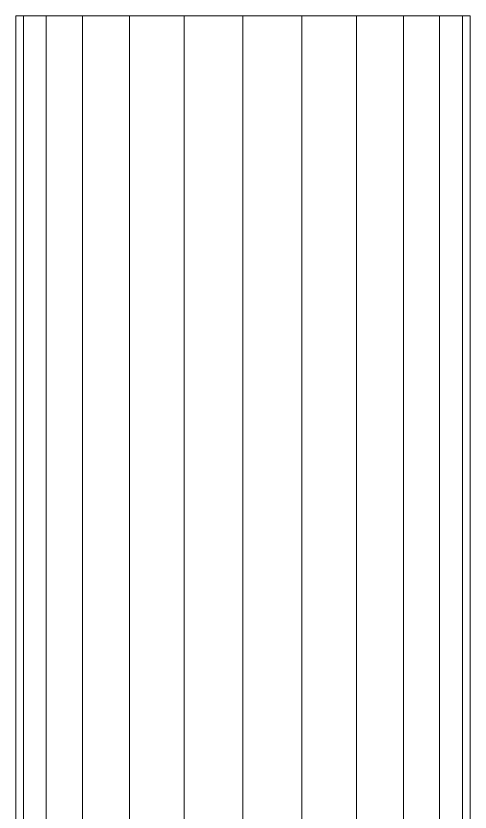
# Model space of a CAD drawing. Header units: inches. Extents: x -3326 to -59, y 8 to 1043.
# Drawn here: x -1520.172 to -1518.857, y 474.331 to 476.635 of the extents above; entities that cross this region are included whole.
import ezdxf

# ---------------------------------------------------------------- set-up
doc = ezdxf.new("R2010")
doc.units = ezdxf.units.IN
doc.header["$MEASUREMENT"] = 0
doc.layers.add('F-SPRN', color=10, linetype='Continuous', lineweight=9)

msp = doc.modelspace()

# ---------------------------------------------------------------- linework, layer by layer
at = {"layer": 'F-SPRN', "color": 1}
msp.add_line((-1519.515, 472.965, 964), (-1519.515, 476.635, 964), dxfattribs=at)
msp.add_line((-1519.515, 472.965, 964), (-1519.515, 476.635, 964), dxfattribs=at)

# ---------------------------------------------------------------- meshes
mesh = msp.add_polyface(dxfattribs=at)
corners = [(-1518.8575, 476.635, 964), (-1518.8799, 476.635, 963.8298), (-1518.9456, 476.635, 963.6713), (-1519.0501, 476.635, 963.535), (-1519.1862, 476.635, 963.4306), (-1519.3448, 476.635, 963.3649), (-1519.515, 476.635, 963.3425), (-1519.6851, 476.635, 963.3649), (-1519.8438, 476.635, 963.4306), (-1519.9799, 476.635, 963.535), (-1520.0844, 476.635, 963.6713), (-1520.1501, 476.635, 963.8298), (-1520.1725, 476.635, 964), (-1520.1501, 476.635, 964.1701), (-1520.0844, 476.635, 964.3287), (-1519.9799, 476.635, 964.4649), (-1519.8438, 476.635, 964.5694), (-1519.6851, 476.635, 964.6351), (-1519.515, 476.635, 964.6575), (-1519.3448, 476.635, 964.6351), (-1519.1862, 476.635, 964.5694), (-1519.0501, 476.635, 964.4649), (-1518.9456, 476.635, 964.3287), (-1518.8799, 476.635, 964.1701)]
mesh.append_faces([[corners[k] for k in face] for face in [(4, 2, 3)]], dxfattribs={"vtx0": -1, "color": 1})
mesh.append_faces([[corners[k] for k in face] for face in [(14, 20, 2)]], dxfattribs={"vtx0": -1, "vtx1": -1, "vtx2": -1, "color": 1})
mesh.append_faces([[corners[k] for k in face] for face in [(20, 16, 17)]], dxfattribs={"vtx0": -1, "vtx2": -1, "color": 1})
mesh.append_faces([[corners[k] for k in face] for face in [(7, 8, 5, 6), (1, 2, 23, 0)]], dxfattribs={"vtx1": -1, "color": 1})
mesh.append_faces([[corners[k] for k in face] for face in [(22, 23, 2)]], dxfattribs={"vtx1": -1, "vtx2": -1, "color": 1})
mesh.append_faces([[corners[k] for k in face] for face in [(10, 11, 14, 2), (4, 5, 8, 2)]], dxfattribs={"vtx1": -1, "vtx2": -1, "vtx3": -1, "color": 1})
mesh.append_faces([[corners[k] for k in face] for face in [(8, 9, 10, 2), (14, 15, 16, 20), (20, 21, 22, 2)]], dxfattribs={"vtx2": -1, "vtx3": -1, "color": 1})
mesh.append_faces([[corners[k] for k in face] for face in [(11, 12, 13, 14), (17, 18, 19, 20)]], dxfattribs={"vtx3": -1, "color": 1})
mesh = msp.add_polyface(dxfattribs=at)
corners = [(-1520.1725, 472.965, 964), (-1520.1501, 472.965, 964.1701), (-1520.0844, 472.965, 964.3287), (-1519.9799, 472.965, 964.4649), (-1519.8438, 472.965, 964.5694), (-1519.6851, 472.965, 964.6351), (-1519.515, 472.965, 964.6575), (-1519.515, 476.635, 964.6575), (-1519.6851, 476.635, 964.6351), (-1519.8438, 476.635, 964.5694), (-1519.9799, 476.635, 964.4649), (-1520.0844, 476.635, 964.3287), (-1520.1501, 476.635, 964.1701), (-1520.1725, 476.635, 964)]
mesh.append_faces([[corners[k] for k in face] for face in [(7, 8, 5, 6)]], dxfattribs={"vtx1": -1, "color": 1})
mesh.append_faces([[corners[k] for k in face] for face in [(8, 9, 4, 5), (3, 4, 9, 10), (11, 12, 1, 2), (2, 3, 10, 11)]], dxfattribs={"vtx1": -1, "vtx3": -1, "color": 1})
mesh.append_faces([[corners[k] for k in face] for face in [(12, 13, 0, 1)]], dxfattribs={"vtx3": -1, "color": 1})
mesh = msp.add_polyface(dxfattribs=at)
corners = [(-1519.515, 472.965, 963.3425), (-1519.6851, 472.965, 963.3649), (-1519.8438, 472.965, 963.4306), (-1519.9799, 472.965, 963.535), (-1520.0844, 472.965, 963.6713), (-1520.1501, 472.965, 963.8298), (-1520.1725, 472.965, 964), (-1520.1725, 476.635, 964), (-1520.1501, 476.635, 963.8298), (-1520.0844, 476.635, 963.6713), (-1519.9799, 476.635, 963.535), (-1519.8438, 476.635, 963.4306), (-1519.6851, 476.635, 963.3649), (-1519.515, 476.635, 963.3425)]
mesh.append_faces([[corners[k] for k in face] for face in [(7, 8, 5, 6)]], dxfattribs={"vtx1": -1, "color": 1})
mesh.append_faces([[corners[k] for k in face] for face in [(8, 9, 4, 5), (3, 4, 9, 10), (11, 12, 1, 2), (2, 3, 10, 11)]], dxfattribs={"vtx1": -1, "vtx3": -1, "color": 1})
mesh.append_faces([[corners[k] for k in face] for face in [(12, 13, 0, 1)]], dxfattribs={"vtx3": -1, "color": 1})
mesh = msp.add_polyface(dxfattribs=at)
corners = [(-1519.515, 472.965, 964.6575), (-1519.3448, 472.965, 964.6351), (-1519.1862, 472.965, 964.5694), (-1519.0501, 472.965, 964.4649), (-1518.9456, 472.965, 964.3287), (-1518.8799, 472.965, 964.1701), (-1518.8575, 472.965, 964), (-1518.8575, 476.635, 964), (-1518.8799, 476.635, 964.1701), (-1518.9456, 476.635, 964.3287), (-1519.0501, 476.635, 964.4649), (-1519.1862, 476.635, 964.5694), (-1519.3448, 476.635, 964.6351), (-1519.515, 476.635, 964.6575)]
mesh.append_faces([[corners[k] for k in face] for face in [(7, 8, 5, 6)]], dxfattribs={"vtx1": -1, "color": 1})
mesh.append_faces([[corners[k] for k in face] for face in [(8, 9, 4, 5), (3, 4, 9, 10), (11, 12, 1, 2), (2, 3, 10, 11)]], dxfattribs={"vtx1": -1, "vtx3": -1, "color": 1})
mesh.append_faces([[corners[k] for k in face] for face in [(12, 13, 0, 1)]], dxfattribs={"vtx3": -1, "color": 1})
mesh = msp.add_polyface(dxfattribs=at)
corners = [(-1518.8575, 472.965, 964), (-1518.8799, 472.965, 963.8298), (-1518.9456, 472.965, 963.6713), (-1519.0501, 472.965, 963.535), (-1519.1862, 472.965, 963.4306), (-1519.3448, 472.965, 963.3649), (-1519.515, 472.965, 963.3425), (-1519.515, 476.635, 963.3425), (-1519.3448, 476.635, 963.3649), (-1519.1862, 476.635, 963.4306), (-1519.0501, 476.635, 963.535), (-1518.9456, 476.635, 963.6713), (-1518.8799, 476.635, 963.8298), (-1518.8575, 476.635, 964)]
mesh.append_faces([[corners[k] for k in face] for face in [(7, 8, 5, 6)]], dxfattribs={"vtx1": -1, "color": 1})
mesh.append_faces([[corners[k] for k in face] for face in [(8, 9, 4, 5), (3, 4, 9, 10), (11, 12, 1, 2), (2, 3, 10, 11)]], dxfattribs={"vtx1": -1, "vtx3": -1, "color": 1})
mesh.append_faces([[corners[k] for k in face] for face in [(12, 13, 0, 1)]], dxfattribs={"vtx3": -1, "color": 1})

doc.saveas('drawing.dxf')
